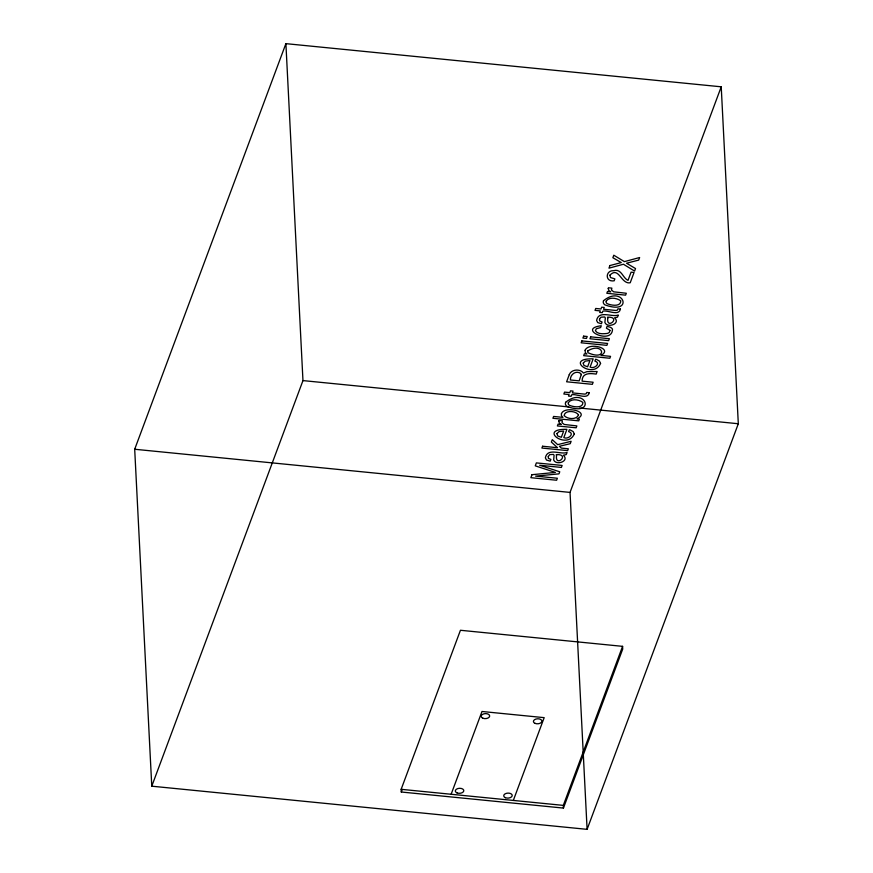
<?xml version="1.0" encoding="UTF-8"?>
<svg xmlns="http://www.w3.org/2000/svg" width="873" height="873" viewBox="0 0 873 873"><rect width="100%" height="100%" fill="white"/><g stroke="black" fill="none" stroke-linecap="round" stroke-linejoin="round"><path stroke-width="1.31" d="M134.693 449.257L285.897 43.65L721.229 86.809L738.307 423.743L587.103 829.35L151.771 786.191L134.693 449.257L570.036 492.405L721.229 86.809M151.771 786.191L302.964 380.595L285.897 43.65M401.154 789.312L460.442 630.273L622.58 646.347L622.722 649.043L563.434 808.082L401.296 792.007L401.154 789.312L563.303 805.386L622.58 646.347M401.296 792.007L402.246 789.465M451.134 794.266L481.994 711.484L544.185 717.65L513.324 800.432M302.964 380.595L568.781 406.938M579.628 408.018L738.307 423.743M570.036 492.405L587.103 829.35M563.303 805.386L563.434 808.082M589.242 392.697C587.802 400.281 576.115 393.363 571.662 394.803L571.095 396.32L568.519 396.069L569.087 394.541L563.849 394.029L564.558 392.119L569.796 392.632L570.473 390.842L573.048 391.093L572.372 392.894L584.626 394.105L586.089 393.832L586.754 392.457L589.242 392.697M620.419 309.053C618.979 316.626 607.292 309.719 602.839 311.159L602.272 312.676L599.696 312.425L600.264 310.897L595.026 310.384L595.735 308.464L600.984 308.987L601.65 307.198L604.225 307.449L603.559 309.249L615.803 310.461L617.276 310.188L617.931 308.813L620.419 309.053M556.538 455.553C554.846 468.114 570.964 453.971 556.254 454.604L556.538 455.553M607.772 318.132C606.069 330.681 622.187 316.539 607.488 317.183L607.772 318.132M558.775 421.048L559.397 423.165L561.295 424.474L558.054 424.147L557.378 425.948L576.158 427.803L576.857 425.915L564.253 424.464L562.016 422.685L562.419 420.775L559.091 420.448L558.775 421.048M608.219 288.396L608.841 290.513L610.74 291.822L607.499 291.495L606.833 293.295L625.603 295.15L626.312 293.263L613.697 291.822L611.46 290.032L611.864 288.123L608.536 287.795L608.219 288.396M609.943 330.343L609.463 332.122A3.972 2.346 -2.9 0 1 607.084 333.475C603.374 333.813 597.579 334.468 595.43 330.736L596.27 328.761L600.591 327.582L601.279 325.749C576.442 328.815 612.42 345.424 612.475 329.186A6.602 3.896 -2.9 0 0 610.118 327.2L607.095 326.327L606.408 328.161L609.943 330.343M548.277 456.514L548.375 458.325L550.852 459.416L550.186 461.173L546.465 460.006L545.363 457.845C547.436 447.183 560.968 455.04 567.068 452.421L566.293 454.571L563.358 455.215C569.873 461.064 556.243 466.029 553.668 459.94L554.082 455.368L553.493 454.407L549.739 454.615L548.277 456.514M599.511 319.082L599.609 320.893L602.075 321.984L601.421 323.752L597.689 322.574L596.597 320.424C598.671 309.762 612.202 317.608 618.302 314.989L617.527 317.139L614.581 317.783C621.107 323.632 607.477 328.597 604.891 322.508L605.316 317.947L604.727 316.975L600.962 317.194L599.511 319.082M587.725 350.979L587.933 352.714C608.437 361.913 603.669 340.874 587.725 350.979M585.117 350.269L585.336 352.627L586.852 354.056L584.364 353.816L583.677 355.649L609.845 358.246L610.554 356.359L600.962 355.409C613.883 348.458 588.642 341.736 585.117 350.269M581.232 374.692L579.181 380.857L570.385 379.995C570.08 374.244 576.289 369.966 580.872 373.611L581.232 374.692M561.415 413.747L561.426 415.69L562.943 417.37L553.602 416.443L552.915 418.287L578.744 420.851L579.399 419.105L576.998 418.865C591.49 411.794 564.351 405.258 561.415 413.747M574.27 433.925C567.286 450.533 537.288 428.588 566.893 429.352L563.816 437.591C568.028 439.937 575.22 433.466 568.629 431.611L569.316 429.756L570.353 430.018L573.179 431.6L574.27 433.925M600.559 363.419C593.575 380.028 563.576 358.083 593.171 358.847L590.104 367.086C594.317 369.432 601.497 362.972 594.906 361.106L595.604 359.25L596.641 359.512L599.456 361.106L600.559 363.419M578.526 414.981C576.518 420.044 567.134 419.291 564.111 415.504C564.907 409.775 576.235 410.757 578.526 414.981M568.367 402.617L568.203 403.435A4.398 2.597 -2.9 0 0 569.633 405.356C573.354 406.982 583.011 408.619 582.891 402.431C579.236 399.572 571.4 398.186 568.367 402.617M609.932 275.159L610.478 277.538L614.876 278.891L614.155 280.811C604.913 282.339 605.207 270.248 613.588 270.674C621.489 268.371 622.624 277.887 628.014 280.386L631.081 272.169L634.06 272.474L630.208 282.787C620.954 284.412 618.902 265.905 609.932 275.159M606.233 301.043L606.069 301.862A4.398 2.597 -2.9 0 0 607.499 303.782C611.22 305.397 620.878 307.034 620.758 300.858C617.102 297.999 609.256 296.602 606.233 301.043M556.941 433.619L557.694 435.954L561.328 437.286L563.663 431.044L559.015 431.611L556.941 433.619M583.219 363.113L583.972 365.46L587.616 366.78L589.941 360.538L585.303 361.106L583.219 363.113M565.639 402.289L565.377 403.457A7.944 4.692 -2.9 0 0 567.003 406.436C596.499 417.283 585.761 385.921 565.639 402.289M603.505 300.716L603.243 301.883A7.944 4.692 -2.9 0 0 604.869 304.852C634.365 315.71 623.628 284.347 603.505 300.716M531.973 474.694L530.86 477.684L556.614 480.237L557.356 478.24L535.618 476.134L558.982 473.864L559.757 471.791L539.678 465.244L561.383 467.437L562.125 465.451L536.371 462.897L535.269 465.855L555.403 472.413L531.973 474.694M542.58 446.234L541.904 448.056L567.657 450.61L568.334 448.787L561.284 448.089L559.451 446.267L570.233 443.702L571.128 441.291L557.694 444.663L552.271 439.665L551.365 442.076L557.531 447.718L542.58 446.234M569.272 374.648L566.61 381.785L592.363 384.338L593.138 382.243L582.095 381.152C582.127 372.455 590.203 373.306 596.183 374.091L597.132 371.527L587.016 371.603L583.448 373.033C580.229 368.581 571.269 369.17 569.272 374.648M581.855 340.906L581.145 342.794L606.888 345.348L607.597 343.46L581.855 340.906M583.622 336.149L582.902 338.069L586.481 338.418L587.202 336.498L583.622 336.149M609.943 265.545L608.961 268.164L623.442 264.235L634.584 271.067L635.522 268.546L626.53 263.22L638.665 260.11L639.636 257.524L624.413 261.638L613.795 255.222L612.868 257.71L621.26 262.587L609.943 265.545M590.683 336.847L589.973 338.768L608.656 340.623L609.365 338.702L590.683 336.847M457.037 792.913A4.256 2.51 -2.9 0 0 463.781 790.949A4.256 2.51 -2.9 0 0 457.867 788.559A4.256 2.51 -2.9 0 0 457.037 792.913M505.456 797.715A4.256 2.51 -2.9 0 0 512.2 795.75A4.256 2.51 -2.9 0 0 506.285 793.361A4.256 2.51 -2.9 0 0 505.456 797.715M535.138 723.401A4.256 2.51 -2.9 0 0 541.882 721.447A4.256 2.51 -2.9 0 0 535.967 719.046A4.256 2.51 -2.9 0 0 535.138 723.401M482.9 718.228A4.256 2.51 -2.9 0 0 489.644 716.264A4.256 2.51 -2.9 0 0 483.729 713.874A4.256 2.51 -2.9 0 0 482.9 718.228"/></g></svg>
